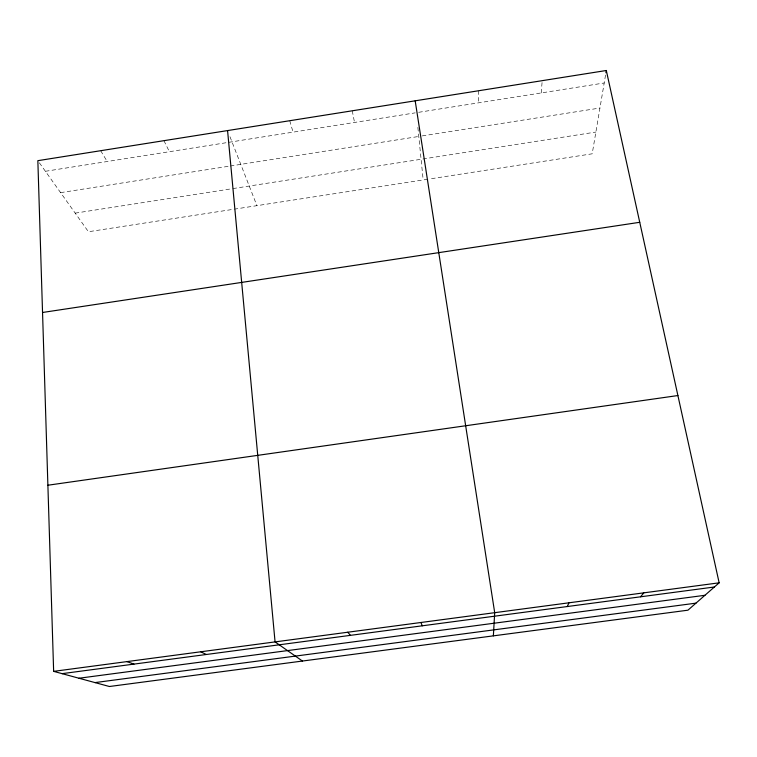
<?xml version="1.0" encoding="UTF-8"?>
<svg xmlns="http://www.w3.org/2000/svg" width="757" height="757" viewBox="0 0 757 757"><rect width="100%" height="100%" fill="white"/><g stroke="black" fill="none" stroke-linecap="round" stroke-linejoin="round"><path stroke-width="0.57" stroke-dasharray="3.79 2.84" d="M541.208 92.931L542.211 80.668M605.543 75.038L592.192 153.803L429.011 179.049M45.411 171.29L415.215 112.85M418.687 112.301L604.2 82.977M60.598 192.638L229.163 166.199M230.317 166.02L418.782 136.459M422.245 135.91L599.951 108.033M75.189 213.143L231.737 188.758M232.901 188.578L595.873 132.059M427.847 179.229L88.427 231.737L38.484 161.563M100.69 150.709L107.21 161.525M163.938 140.67L169.388 151.693M229.967 136.705L256.916 205.667M289.723 120.723L293.063 132.153M352.26 110.796L354.531 122.435M417.864 127.394L423.172 179.948M478.5 90.774L478.604 102.829"/><path stroke-width="1.14" d="M493.365 635.852L494.7 612.678L415.186 100.813M605.931 72.767L606.31 70.496L37.85 160.673L53.643 671.355L109.405 686.504L687.933 610.189L719.15 582.824L606.31 70.496M567.277 606.537L568.971 602.799M640.573 596.8L643.791 592.854M42.543 312.48L639.741 222.293M47.88 485.228L677.903 395.542M53.643 671.355L719.15 582.824M62.102 673.654L714.39 586.997M78.983 678.234L704.928 595.286M95.013 682.587L695.967 603.149M126.911 661.609L133.961 664.107M200.709 651.786L206.33 654.493M302.44 661.041L275.065 641.898L227.573 130.583M347.747 632.227L350.472 635.341M420.958 622.491L422.236 625.812"/></g></svg>
